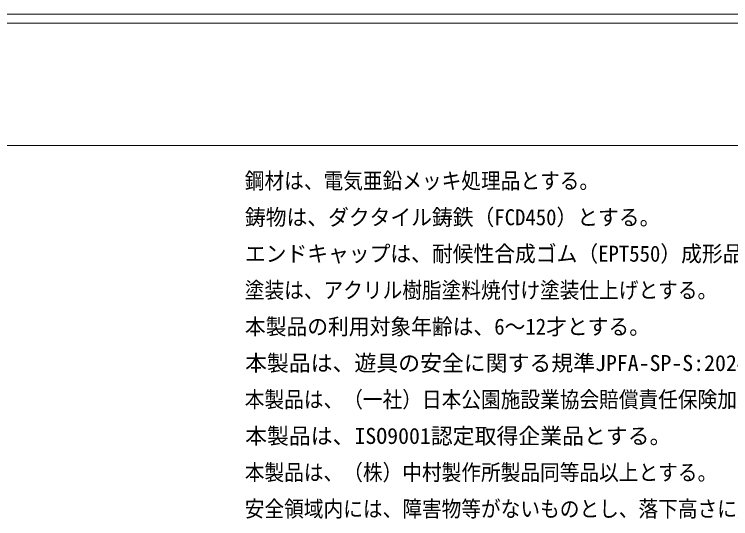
# Model space of a CAD drawing. Units: millimetres at full size, sheet at 1:10; details may follow other scales. Extents: x 5 to 8405, y -9 to 5949.
# Drawn here: x 4991 to 6628, y 4796 to 5949 of the extents above; entities that cross this region are included whole.
import ezdxf
from ezdxf.enums import TextEntityAlignment as Align

# ---------------------------------------------------------------- set-up
doc = ezdxf.new("R2010")
doc.units = ezdxf.units.MM
doc.header["$LTSCALE"] = 10
for name, color, linetype, lineweight in [('DEFPOINTS_3', 7, 'Continuous', 0), ('LY_2', 7, 'Continuous', 0), ('LY_5', 7, 'Continuous', 0), ('LY_6', 7, 'Continuous', 0)]:
    doc.layers.add(name, color=color, linetype=linetype, lineweight=lineweight)
doc.styles.add('ＭＳ ゴシック', font='')
doc.styles.get('ＭＳ ゴシック').set_extended_font_data('MS Gothic')

msp = doc.modelspace()

# ---------------------------------------------------------------- linework, layer by layer
at = {"layer": 'DEFPOINTS_3'}
msp.add_line((8405, 5949.18), (5, 5949.18), dxfattribs=at)
at = {"layer": 'LY_2'}
msp.add_line((8055, 5649.18), (355, 5649.18), dxfattribs=at)
at = {"layer": 'LY_5'}
msp.add_line((8384.96, 5929.23), (25.04, 5929.23), dxfattribs=at)

# ---------------------------------------------------------------- texts
at = {"layer": 'LY_6', "style": 'ＭＳ ゴシック'}
for s, width, p in [('鋼材は、電気亜鉛メッキ処理品とする。', 0.9, (5517.6, 5539.31)), ('鋳物は、ダクタイル鋳鉄（FCD450）とする。', 0.95, (5518, 5455.97)), ('エンドキャップは、耐候性合成ゴム（EPT550）成形品とする。', 0.95, (5517.89, 5372.64)), ('塗装は、アクリル樹脂塗料焼付け塗装仕上げとする。', 0.9, (5517.6, 5289.31)), ('本製品の利用対象年齢は、6～12才とする。', 0.95, (5517.89, 5205.97)), ('本製品は、（一社）日本公園施設業協会賠償責任保険加入製品とする。', 0.9, (5517.6, 5039.31)), ('本製品は、（株）中村製作所製品同等品以上とする。', 0.9, (5517.6, 4872.64)), ('安全領域内には、障害物等がないものとし、落下高さに見合った衝撃吸収性能を有する素材を敷設する。', 0.9, (5517.6, 4789.31))]:
    msp.add_text(s, height=36.66, dxfattribs=dict(at, width=width)).set_placement(p, align=Align.BOTTOM_LEFT)
for s, p in [('本製品は、遊具の安全に関する規準JPFA-SP-S:2024適合製品とする。', (5518.25, 5122.64)), ('本製品は、ISO9001認定取得企業品とする。', (5518.32, 4955.97))]:
    msp.add_text(s, height=36.66, dxfattribs=at).set_placement(p, align=Align.BOTTOM_LEFT)

doc.saveas('drawing.dxf')
